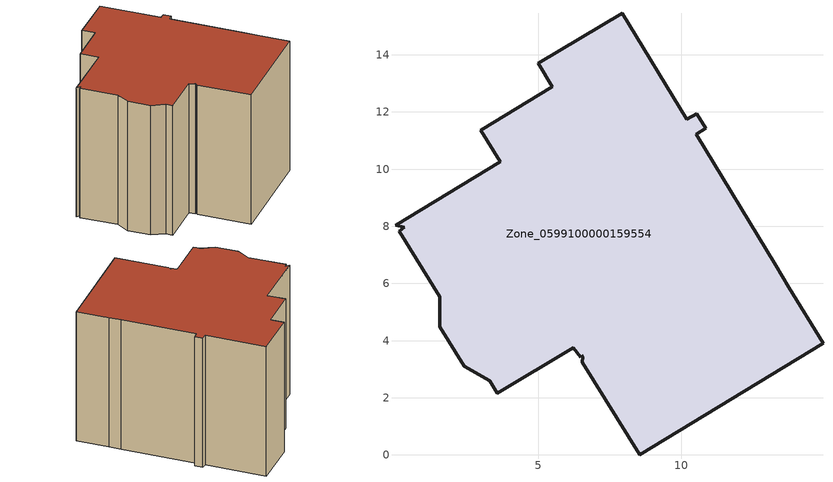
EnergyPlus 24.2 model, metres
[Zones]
Zone_0599100000159554
 floor ground (C_G): 0.3,7.96 0,8.04 3.67,10.25 2.99,11.36 5.49,12.89 5,13.7 7.94,15.46 10.2,11.74 10.54,11.94 10.85,11.43 10.52,11.22 13.3,6.64 13.77,5.87 14.96,3.91 8.54,0 6.53,3.25 6.56,3.43 6.53,3.49 6.48,3.41 6.22,3.75 3.56,2.15 3.31,2.6 2.41,3.1 1.56,4.48 1.55,5.53 0.13,7.83 z0
 wall outside (C_F): 1.56,4.48 2.41,3.1 3.31,2.6 3.56,2.15 6.22,3.75 6.48,3.41 6.53,3.49 6.56,3.43 6.53,3.25 8.54,0 14.96,3.91 13.77,5.87 13.3,6.64 10.52,11.22 10.85,11.43 10.54,11.94 10.2,11.74 7.94,15.46 5,13.7 5.49,12.89 2.99,11.36 3.67,10.25 0,8.04 0.3,7.96 0.13,7.83 1.55,5.53 1.56,4.48 z0:10.04
 roof outside (C_R): 0.3,7.96 0.13,7.83 1.55,5.53 1.56,4.48 2.41,3.1 3.31,2.6 3.56,2.15 6.22,3.75 6.48,3.41 6.53,3.49 6.56,3.43 6.53,3.25 8.54,0 14.96,3.91 13.77,5.87 13.3,6.64 10.52,11.22 10.85,11.43 10.54,11.94 10.2,11.74 7.94,15.46 5,13.7 5.49,12.89 2.99,11.36 3.67,10.25 0,8.04 z10.04
[BUILDING]
Pand.0599100000159554: North Axis=0; Terrain=City; Loads Convergence Tolerance Value=0.04; Temperature Convergence Tolerance Value=0.4; Solar Distribution=FullExterior; Maximum Number of Warmup Days=25; Minimum Number of Warmup Days=1
[Site:Location]
Rotterdam.The.Hague.AP_ZH_NLD Design_Conditions: Latitude=51.96; Longitude=4.45; Time Zone=1; Elevation=-4.5
[SITE:GROUNDTEMPERATURE:BUILDINGSURFACE]
18, 18, 18, 18, 18, 18, 18, 18, 18, 18, 18, 18
[MATERIAL] Thermal Absorptance=0.9; Solar Absorptance=0.7; Visible Absorptance=0.7
Name | Roughness | Thickness | Conductivity | Density | Specific Heat
G.D.1965 | MediumSmooth | 0.15 | 1 | 540 | 1210
F.D.1965 | Rough | 0.3 | 0.857143 | 1920 | 840
R.D.1965 | MediumRough | 0.2 | 0.08 | 1500 | 1000
[CONSTRUCTION]
C_G: G.D.1965
C_F: F.D.1965
C_R: R.D.1965
[ZONE]
Zone_0599100000159554: Type=1; Multiplier=1; Ceiling Height=Autocalculate; Volume=Autocalculate; Floor Area=autocalculate; Part of Total Floor Area=Yes
[ZONEINFILTRATION:DESIGNFLOWRATE]
Infil_Zone_0599100000159554: Zone or ZoneList or Space or SpaceList=Zone_0599100000159554; Schedule=AlwaysOn; Design Flow Rate Calculation Method=Flow/Area; Flow Rate per Floor Area=0.0042; Constant Term Coefficient=1; Temperature Term Coefficient=0; Velocity Term Coefficient=0; Velocity Squared Term Coefficient=0
[HVACTEMPLATE:ZONE:IDEALLOADSAIRSYSTEM]
Zone_0599100000159554: Maximum Heating Supply Air Temperature=50; Minimum Cooling Supply Air Temperature=13; Maximum Heating Supply Air Humidity Ratio=0.0156; Minimum Cooling Supply Air Humidity Ratio=0.0077; Heating Limit=NoLimit; Cooling Limit=NoLimit; Dehumidification Control Type=ConstantSensibleHeatRatio; Cooling Sensible Heat Ratio=0.7; Dehumidification Setpoint=60; Humidification Control Type=None; Humidification Setpoint=30; Outdoor Air Method=None; Outdoor Air Flow Rate per Person=0.00944; Outdoor Air Flow Rate per Zone Floor Area=0; Outdoor Air Flow Rate per Zone=0; Demand Controlled Ventilation Type=None; Outdoor Air Economizer Type=NoEconomizer; Heat Recovery Type=None; Sensible Heat Recovery Effectiveness=0.7; Latent Heat Recovery Effectiveness=0.65
[ZONECONTROL:THERMOSTAT]
ThermostatControl_Zone_0599100000159554: Zone or ZoneList=Zone_0599100000159554; Control Type Schedule=DualSetpointControlType; Control 1=Thermostat_Zone_0599100000159554; Temperature Difference Between Cutout And Setpoint=0
[THERMOSTATSETPOINT:DUALSETPOINT]
Thermostat_Zone_0599100000159554: Heating Setpoint Temperature Schedule=HeatingSetpoint_Zone_0599100000159554; Cooling Setpoint Temperature Schedule=CoolingSetpoint_Zone_0599100000159554
[SCHEDULE:COMPACT]
HeatingSetpoint_Zone_0599100000159554: Through: 12/31, For: AllDays, Until: 24:00, 21
CoolingSetpoint_Zone_0599100000159554: Through: 12/31, For: AllDays, Until: 24:00, 24
DualSetpointControlType: Through: 12/31, For: AllDays, Until: 24:00, 4
AlwaysOn: Through: 12/31, For: AllDays, Until: 24:00, 1
